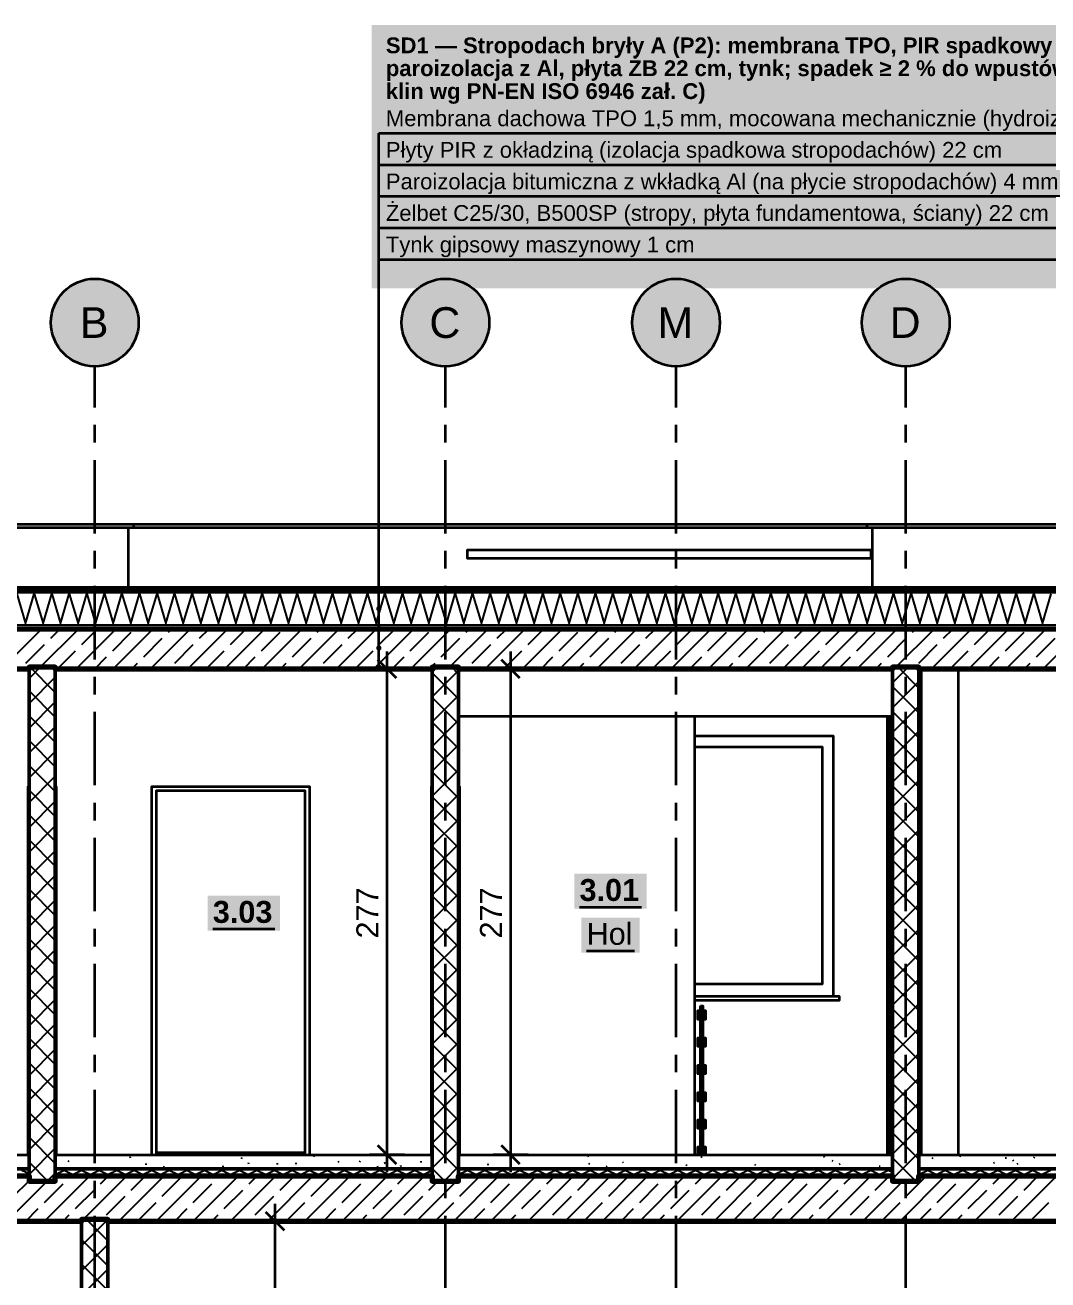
# Model space of a CAD drawing. Header units: metres. Extents: x -12.4 to 53.1, y -2.2 to 12.7.
# Drawn here: x 35.28 to 41.11, y 5.59 to 12.74 of the extents above; entities that cross this region are included whole.
import ezdxf

# ---------------------------------------------------------------- set-up
doc = ezdxf.new("R2010")
doc.units = ezdxf.units.M
for name, pattern in [('HYDRO_OKNA', [4.5, 1.5, -3]), ('KRESKOWA_3_1', [4, 3, -1]), ('PUNKTOWA', [10.5, 8.4, -1.05, 0, -1.05])]:
    doc.linetypes.add(name, pattern=pattern)
for name, color, linetype, lineweight in [('A-IZOL-WODNA', 5, 'Continuous', 100), ('A-KRESKOWANIE', 8, 'Continuous', 18), ('A-MASKA', 7, 'Continuous', 18), ('A-OPISY', 2, 'Continuous', 25), ('A-OSIE', 1, 'PUNKTOWA', 25), ('A-POMIESZCZENIA', 2, 'Continuous', 25), ('A-SCIANY-DZIAL', 7, 'Continuous', 35), ('A-SCIANY-IZOL', 4, 'Continuous', 35), ('A-STROPY', 7, 'Continuous', 50), ('A-WARSTWY', 8, 'Continuous', 25), ('A-WIDOK', 7, 'Continuous', 25), ('A-WYMIARY', 1, 'Continuous', 25)]:
    doc.layers.add(name, color=color, linetype=linetype, lineweight=lineweight)
doc.styles.add('PL_ARIAL', font='arial.ttf')
doc.styles.add('PL_ARIAL_B', font='arialbd.ttf')

msp = doc.modelspace()

# ---------------------------------------------------------------- hatches: boundary and pattern name
at = {"layer": 'A-MASKA', "true_color": 0xffffff}
for points in [[(37.3176, 12.5447), (42.4172, 12.5447), (42.4172, 12.6895), (37.3176, 12.6895)], [(37.3176, 12.4142), (42.7806, 12.4142), (42.7806, 12.559), (37.3176, 12.559)], [(37.3176, 12.2837), (39.2499, 12.2837), (39.2499, 12.4285), (37.3176, 12.4285)], [(37.3176, 12.1287), (42.9557, 12.1287), (42.9557, 12.2735), (37.3176, 12.2735)], [(37.3176, 11.9487), (41.0097, 11.9487), (41.0097, 12.0935), (37.3176, 12.0935)], [(37.3176, 11.7687), (41.3368, 11.7687), (41.3368, 11.9135), (37.3176, 11.9135)], [(37.3176, 11.5887), (41.2741, 11.5887), (41.2741, 11.7335), (37.3176, 11.7335)], [(37.3176, 11.4087), (39.1773, 11.4087), (39.1773, 11.5535), (37.3176, 11.5535)]]:
    msp.add_hatch(color=7, dxfattribs=at).paths.add_polyline_path(points)
at = {"layer": 'A-OPISY', "true_color": 0xffffff}
msp.add_hatch(color=7, dxfattribs=at).paths.add_polyline_path([(37.2551, 11.241), (43.0382, 11.241), (43.0382, 12.7425), (37.2551, 12.7425)])
at = {"layer": 'A-OPISY', "true_color": 0x000000}
for points in [[(37.3101, 9.525), (37.3096, 9.5289), (37.3081, 9.5325), (37.3057, 9.5356), (37.3026, 9.538), (37.299, 9.5395), (37.2951, 9.54), (37.2912, 9.5395), (37.2876, 9.538), (37.2845, 9.5356), (37.2821, 9.5325), (37.2806, 9.5289), (37.2801, 9.525), (37.2806, 9.5211), (37.2821, 9.5175), (37.2845, 9.5144), (37.2876, 9.512), (37.2912, 9.5105), (37.2951, 9.51), (37.299, 9.5105), (37.3026, 9.512), (37.3057, 9.5144), (37.3081, 9.5175), (37.3096, 9.5211)], [(37.3101, 9.414), (37.3096, 9.4179), (37.3081, 9.4215), (37.3057, 9.4246), (37.3026, 9.427), (37.299, 9.4285), (37.2951, 9.429), (37.2912, 9.4285), (37.2876, 9.427), (37.2845, 9.4246), (37.2821, 9.4215), (37.2806, 9.4179), (37.2801, 9.414), (37.2806, 9.4101), (37.2821, 9.4065), (37.2845, 9.4034), (37.2876, 9.401), (37.2912, 9.3995), (37.2951, 9.399), (37.299, 9.3995), (37.3026, 9.401), (37.3057, 9.4034), (37.3081, 9.4065), (37.3096, 9.4101)], [(37.3101, 9.302), (37.3096, 9.3059), (37.3081, 9.3095), (37.3057, 9.3126), (37.3026, 9.315), (37.299, 9.3165), (37.2951, 9.317), (37.2912, 9.3165), (37.2876, 9.315), (37.2845, 9.3126), (37.2821, 9.3095), (37.2806, 9.3059), (37.2801, 9.302), (37.2806, 9.2981), (37.2821, 9.2945), (37.2845, 9.2914), (37.2876, 9.289), (37.2912, 9.2875), (37.2951, 9.287), (37.299, 9.2875), (37.3026, 9.289), (37.3057, 9.2914), (37.3081, 9.2945), (37.3096, 9.2981)], [(37.3101, 9.19), (37.3096, 9.1939), (37.3081, 9.1975), (37.3057, 9.2006), (37.3026, 9.203), (37.299, 9.2045), (37.2951, 9.205), (37.2912, 9.2045), (37.2876, 9.203), (37.2845, 9.2006), (37.2821, 9.1975), (37.2806, 9.1939), (37.2801, 9.19), (37.2806, 9.1861), (37.2821, 9.1825), (37.2845, 9.1794), (37.2876, 9.177), (37.2912, 9.1755), (37.2951, 9.175), (37.299, 9.1755), (37.3026, 9.177), (37.3057, 9.1794), (37.3081, 9.1825), (37.3096, 9.1861)], [(37.3151, 9.075), (37.3144, 9.0802), (37.3124, 9.085), (37.3092, 9.0891), (37.3051, 9.0923), (37.3003, 9.0943), (37.2951, 9.095), (37.2899, 9.0943), (37.2851, 9.0923), (37.281, 9.0891), (37.2778, 9.085), (37.2758, 9.0802), (37.2751, 9.075), (37.2758, 9.0698), (37.2778, 9.065), (37.281, 9.0609), (37.2851, 9.0577), (37.2899, 9.0557), (37.2951, 9.055), (37.3003, 9.0557), (37.3051, 9.0577), (37.3092, 9.0609), (37.3124, 9.065), (37.3144, 9.0698)]]:
    msp.add_hatch(color=7, dxfattribs=at).paths.add_polyline_path(points)
at = {"layer": 'A-OSIE', "true_color": 0xffffff}
for points in [[(35.9251, 11.046), (35.923, 11.0786), (35.9166, 11.1107), (35.9061, 11.1417), (35.8916, 11.171), (35.8734, 11.1982), (35.8519, 11.2228), (35.8273, 11.2443), (35.8001, 11.2625), (35.7708, 11.277), (35.7398, 11.2875), (35.7077, 11.2939), (35.6751, 11.296), (35.6425, 11.2939), (35.6104, 11.2875), (35.5794, 11.277), (35.5501, 11.2625), (35.5229, 11.2443), (35.4983, 11.2228), (35.4768, 11.1982), (35.4586, 11.171), (35.4441, 11.1417), (35.4336, 11.1107), (35.4272, 11.0786), (35.4251, 11.046), (35.4272, 11.0134), (35.4336, 10.9813), (35.4441, 10.9503), (35.4586, 10.921), (35.4768, 10.8938), (35.4983, 10.8692), (35.5229, 10.8477), (35.5501, 10.8295), (35.5794, 10.815), (35.6104, 10.8045), (35.6425, 10.7981), (35.6751, 10.796), (35.7077, 10.7981), (35.7398, 10.8045), (35.7708, 10.815), (35.8001, 10.8295), (35.8273, 10.8477), (35.8519, 10.8692), (35.8734, 10.8938), (35.8916, 10.921), (35.9061, 10.9503), (35.9166, 10.9813), (35.923, 11.0134)], [(37.9251, 11.046), (37.923, 11.0786), (37.9166, 11.1107), (37.9061, 11.1417), (37.8916, 11.171), (37.8734, 11.1982), (37.8519, 11.2228), (37.8273, 11.2443), (37.8001, 11.2625), (37.7708, 11.277), (37.7398, 11.2875), (37.7077, 11.2939), (37.6751, 11.296), (37.6425, 11.2939), (37.6104, 11.2875), (37.5794, 11.277), (37.5501, 11.2625), (37.5229, 11.2443), (37.4983, 11.2228), (37.4768, 11.1982), (37.4586, 11.171), (37.4441, 11.1417), (37.4336, 11.1107), (37.4272, 11.0786), (37.4251, 11.046), (37.4272, 11.0134), (37.4336, 10.9813), (37.4441, 10.9503), (37.4586, 10.921), (37.4768, 10.8938), (37.4983, 10.8692), (37.5229, 10.8477), (37.5501, 10.8295), (37.5794, 10.815), (37.6104, 10.8045), (37.6425, 10.7981), (37.6751, 10.796), (37.7077, 10.7981), (37.7398, 10.8045), (37.7708, 10.815), (37.8001, 10.8295), (37.8273, 10.8477), (37.8519, 10.8692), (37.8734, 10.8938), (37.8916, 10.921), (37.9061, 10.9503), (37.9166, 10.9813), (37.923, 11.0134)], [(39.2401, 11.046), (39.238, 11.0786), (39.2316, 11.1107), (39.2211, 11.1417), (39.2066, 11.171), (39.1884, 11.1982), (39.1669, 11.2228), (39.1423, 11.2443), (39.1151, 11.2625), (39.0858, 11.277), (39.0548, 11.2875), (39.0227, 11.2939), (38.9901, 11.296), (38.9575, 11.2939), (38.9254, 11.2875), (38.8944, 11.277), (38.8651, 11.2625), (38.8379, 11.2443), (38.8133, 11.2228), (38.7918, 11.1982), (38.7736, 11.171), (38.7591, 11.1417), (38.7486, 11.1107), (38.7422, 11.0786), (38.7401, 11.046), (38.7422, 11.0134), (38.7486, 10.9813), (38.7591, 10.9503), (38.7736, 10.921), (38.7918, 10.8938), (38.8133, 10.8692), (38.8379, 10.8477), (38.8651, 10.8295), (38.8944, 10.815), (38.9254, 10.8045), (38.9575, 10.7981), (38.9901, 10.796), (39.0227, 10.7981), (39.0548, 10.8045), (39.0858, 10.815), (39.1151, 10.8295), (39.1423, 10.8477), (39.1669, 10.8692), (39.1884, 10.8938), (39.2066, 10.921), (39.2211, 10.9503), (39.2316, 10.9813), (39.238, 11.0134)], [(40.5501, 11.046), (40.548, 11.0786), (40.5416, 11.1107), (40.5311, 11.1417), (40.5166, 11.171), (40.4984, 11.1982), (40.4769, 11.2228), (40.4523, 11.2443), (40.4251, 11.2625), (40.3958, 11.277), (40.3648, 11.2875), (40.3327, 11.2939), (40.3001, 11.296), (40.2675, 11.2939), (40.2354, 11.2875), (40.2044, 11.277), (40.1751, 11.2625), (40.1479, 11.2443), (40.1233, 11.2228), (40.1018, 11.1982), (40.0836, 11.171), (40.0691, 11.1417), (40.0586, 11.1107), (40.0522, 11.0786), (40.0501, 11.046), (40.0522, 11.0134), (40.0586, 10.9813), (40.0691, 10.9503), (40.0836, 10.921), (40.1018, 10.8938), (40.1233, 10.8692), (40.1479, 10.8477), (40.1751, 10.8295), (40.2044, 10.815), (40.2354, 10.8045), (40.2675, 10.7981), (40.3001, 10.796), (40.3327, 10.7981), (40.3648, 10.8045), (40.3958, 10.815), (40.4251, 10.8295), (40.4523, 10.8477), (40.4769, 10.8692), (40.4984, 10.8938), (40.5166, 10.921), (40.5311, 10.9503), (40.5416, 10.9813), (40.548, 11.0134)]]:
    msp.add_hatch(color=7, dxfattribs=at).paths.add_polyline_path(points)
at = {"layer": 'A-POMIESZCZENIA', "true_color": 0xffffff}
for points in [[(38.4096, 7.7025), (38.8231, 7.7025), (38.8231, 7.9025), (38.4096, 7.9025)], [(36.3183, 7.5775), (36.7319, 7.5775), (36.7319, 7.7775), (36.3183, 7.7775)], [(38.45, 7.4525), (38.7827, 7.4525), (38.7827, 7.6525), (38.45, 7.6525)]]:
    msp.add_hatch(color=7, dxfattribs=at).paths.add_polyline_path(points)

# ---------------------------------------------------------------- linework, layer by layer
at = {"layer": 'A-IZOL-WODNA', "lineweight": 100, "ltscale": 0.05, "true_color": 0x000000}
msp.add_lwpolyline([(30.9801, 9.525), (43.6101, 9.525)], dxfattribs=at)
at = {"layer": 'A-IZOL-WODNA', "linetype": 'HYDRO_OKNA', "lineweight": 50, "ltscale": 0.05, "true_color": 0xffffff, "flags": 128}
msp.add_lwpolyline([(30.9801, 9.525), (43.6101, 9.525)], dxfattribs=at)
at = {"layer": 'A-IZOL-WODNA', "linetype": 'KRESKOWA_3_1', "lineweight": 35, "ltscale": 0.05, "flags": 128}
msp.add_lwpolyline([(30.9801, 9.302), (43.6101, 9.302)], dxfattribs=at)
at = {"layer": 'A-KRESKOWANIE', "lineweight": 25, "ltscale": 0.05}
for points in [[(30.9801, 9.5065), (43.6101, 9.5065)], [(35.2301, 9.499), (35.2801, 9.329), (35.3301, 9.499), (35.3801, 9.329), (35.4301, 9.499), (35.4801, 9.329), (35.5301, 9.499), (35.5801, 9.329), (35.6301, 9.499), (35.6801, 9.329), (35.7301, 9.499), (35.7801, 9.329), (35.8301, 9.499), (35.8801, 9.329), (35.9301, 9.499), (35.9801, 9.329), (36.0301, 9.499), (36.0801, 9.329), (36.1301, 9.499), (36.1801, 9.329), (36.2301, 9.499), (36.2801, 9.329), (36.3301, 9.499), (36.3801, 9.329), (36.4301, 9.499), (36.4801, 9.329), (36.5301, 9.499), (36.5801, 9.329), (36.6301, 9.499), (36.6801, 9.329), (36.7301, 9.499), (36.7801, 9.329), (36.8301, 9.499), (36.8801, 9.329), (36.9301, 9.499), (36.9801, 9.329), (37.0301, 9.499), (37.0801, 9.329), (37.1301, 9.499), (37.1801, 9.329), (37.2301, 9.499), (37.2801, 9.329), (37.3301, 9.499), (37.3801, 9.329), (37.4301, 9.499), (37.4801, 9.329), (37.5301, 9.499), (37.5801, 9.329), (37.6301, 9.499), (37.6801, 9.329), (37.7301, 9.499), (37.7801, 9.329), (37.8301, 9.499), (37.8801, 9.329), (37.9301, 9.499), (37.9801, 9.329), (38.0301, 9.499), (38.0801, 9.329), (38.1301, 9.499), (38.1801, 9.329), (38.2301, 9.499), (38.2801, 9.329), (38.3301, 9.499), (38.3801, 9.329), (38.4301, 9.499), (38.4801, 9.329), (38.5301, 9.499), (38.5801, 9.329), (38.6301, 9.499), (38.6801, 9.329), (38.7301, 9.499), (38.7801, 9.329), (38.8301, 9.499), (38.8801, 9.329), (38.9301, 9.499), (38.9801, 9.329), (39.0301, 9.499), (39.0801, 9.329), (39.1301, 9.499), (39.1801, 9.329), (39.2301, 9.499), (39.2801, 9.329), (39.3301, 9.499), (39.3801, 9.329), (39.4301, 9.499), (39.4801, 9.329), (39.5301, 9.499), (39.5801, 9.329), (39.6301, 9.499), (39.6801, 9.329), (39.7301, 9.499), (39.7801, 9.329), (39.8301, 9.499), (39.8801, 9.329), (39.9301, 9.499), (39.9801, 9.329), (40.0301, 9.499), (40.0801, 9.329), (40.1301, 9.499), (40.1801, 9.329), (40.2301, 9.499), (40.2801, 9.329), (40.3301, 9.499), (40.3801, 9.329), (40.4301, 9.499), (40.4801, 9.329), (40.5301, 9.499), (40.5801, 9.329), (40.6301, 9.499), (40.6801, 9.329), (40.7301, 9.499), (40.7801, 9.329), (40.8301, 9.499), (40.8801, 9.329), (40.9301, 9.499), (40.9801, 9.329), (41.0301, 9.499), (41.0801, 9.329), (41.1301, 9.499)], [(30.9801, 9.3215), (43.6101, 9.3215)], [(35.1425, 9.07), (35.3725, 9.3)], [(35.3647, 9.08), (35.5847, 9.3)], [(35.424, 9.2454), (35.4786, 9.3)], [(35.5668, 9.07), (35.7968, 9.3)], [(35.6008, 9.2101), (35.6907, 9.3)], [(35.7776, 9.1747), (35.8836, 9.2808)], [(35.7789, 9.07), (36.0089, 9.3)], [(35.9544, 9.1394), (36.0604, 9.2454)], [(35.9911, 9.07), (36.2211, 9.3)], [(36.0958, 9.2808), (36.115, 9.3)], [(36.2032, 9.07), (36.4332, 9.3)], [(36.2725, 9.2454), (36.3271, 9.3)], [(36.4153, 9.07), (36.6453, 9.3)], [(36.4493, 9.2101), (36.5393, 9.3)], [(36.6261, 9.1747), (36.7322, 9.2808)], [(36.6275, 9.07), (36.8575, 9.3)], [(36.8029, 9.1394), (36.9089, 9.2454)], [(36.8396, 9.07), (37.0696, 9.3)], [(36.9443, 9.2808), (36.9635, 9.3)], [(37.0517, 9.07), (37.2817, 9.3)], [(37.1211, 9.2454), (37.1757, 9.3)], [(37.2639, 9.07), (37.4939, 9.3)], [(37.2979, 9.2101), (37.3878, 9.3)], [(37.4746, 9.1747), (37.5807, 9.2808)], [(37.476, 9.07), (37.706, 9.3)], [(37.6514, 9.1394), (37.7575, 9.2454)], [(37.6981, 9.08), (37.9181, 9.3)], [(37.7928, 9.2808), (37.8121, 9.3)], [(37.9002, 9.07), (38.1302, 9.3)], [(37.9696, 9.2454), (38.0242, 9.3)], [(38.1124, 9.07), (38.3424, 9.3)], [(38.1464, 9.2101), (38.2363, 9.3)], [(38.3232, 9.1747), (38.4292, 9.2808)], [(38.3245, 9.07), (38.5545, 9.3)], [(38.4999, 9.1394), (38.606, 9.2454)], [(38.5366, 9.07), (38.7666, 9.3)], [(38.6414, 9.2808), (38.6606, 9.3)], [(38.7488, 9.07), (38.9788, 9.3)], [(38.8181, 9.2454), (38.8727, 9.3)], [(38.9609, 9.07), (39.1909, 9.3)], [(38.9949, 9.2101), (39.0848, 9.3)], [(39.1717, 9.1747), (39.2778, 9.2808)], [(39.173, 9.07), (39.403, 9.3)], [(39.3485, 9.1394), (39.4545, 9.2454)], [(39.3852, 9.07), (39.6152, 9.3)], [(39.4899, 9.2808), (39.5091, 9.3)], [(39.5973, 9.07), (39.8273, 9.3)], [(39.6667, 9.2454), (39.7212, 9.3)], [(39.8094, 9.07), (40.0394, 9.3)], [(39.8434, 9.2101), (39.9334, 9.3)], [(40.0202, 9.1747), (40.1263, 9.2808)], [(40.0216, 9.07), (40.2516, 9.3)], [(40.197, 9.1394), (40.3031, 9.2454)], [(40.2437, 9.08), (40.4637, 9.3)], [(40.3384, 9.2808), (40.3576, 9.3)], [(40.4458, 9.07), (40.6758, 9.3)], [(40.5152, 9.2454), (40.5698, 9.3)], [(40.658, 9.07), (40.888, 9.3)], [(40.692, 9.2101), (40.7819, 9.3)], [(40.8687, 9.1747), (40.9748, 9.2808)], [(40.8701, 9.07), (41.1001, 9.3)], [(41.0455, 9.1394), (41.1516, 9.2454)], [(41.0822, 9.07), (41.3122, 9.3)], [(35.2826, 9.104), (35.3887, 9.2101)], [(35.4607, 9.07), (35.5654, 9.1747)], [(36.1311, 9.104), (36.2372, 9.2101)], [(36.3093, 9.07), (36.414, 9.1747)], [(36.9797, 9.104), (37.0857, 9.2101)], [(37.1578, 9.07), (37.2625, 9.1747)], [(37.8282, 9.104), (37.9342, 9.2101)], [(38.0063, 9.07), (38.111, 9.1747)], [(38.6767, 9.104), (38.7828, 9.2101)], [(38.8548, 9.07), (38.9596, 9.1747)], [(39.5252, 9.104), (39.6313, 9.2101)], [(39.7034, 9.07), (39.8081, 9.1747)], [(40.3738, 9.104), (40.4798, 9.2101)], [(40.5519, 9.07), (40.6566, 9.1747)], [(35.6729, 9.07), (35.7422, 9.1394)], [(35.885, 9.07), (35.919, 9.104)], [(36.5214, 9.07), (36.5907, 9.1394)], [(36.7335, 9.07), (36.7675, 9.104)], [(37.3699, 9.07), (37.4393, 9.1394)], [(37.5821, 9.07), (37.6161, 9.104)], [(38.2184, 9.07), (38.2878, 9.1394)], [(38.4306, 9.07), (38.4646, 9.104)], [(39.067, 9.07), (39.1363, 9.1394)], [(39.2791, 9.07), (39.3131, 9.104)], [(39.9155, 9.07), (39.9849, 9.1394)], [(40.1276, 9.07), (40.1616, 9.104)], [(40.764, 9.07), (40.8334, 9.1394)], [(40.9762, 9.07), (41.0102, 9.104)], [(35.3001, 9.0154), (35.3647, 9.08)], [(35.3001, 8.874), (35.4501, 9.024)], [(35.4501, 8.9365), (35.3066, 9.08)], [(35.4501, 9.0779), (35.448, 9.08)], [(37.6001, 9.0527), (37.6274, 9.08)], [(37.6001, 8.9113), (37.7501, 9.0613)], [(37.7501, 8.8992), (37.6001, 9.0492)], [(37.7501, 9.0407), (37.7108, 9.08)], [(40.2251, 8.9907), (40.3144, 9.08)], [(40.3751, 8.9612), (40.2563, 9.08)], [(40.2251, 8.8493), (40.3751, 8.9993)], [(40.3751, 8.8198), (40.2251, 8.9698)], [(35.4501, 8.7951), (35.3001, 8.9451)], [(35.3001, 8.7326), (35.4501, 8.8826)], [(37.6001, 8.7698), (37.7501, 8.9198)], [(37.7501, 8.7578), (37.6001, 8.9078)], [(35.4501, 8.6537), (35.3001, 8.8037)], [(40.2251, 8.7078), (40.3751, 8.8578)], [(40.3751, 8.6784), (40.2251, 8.8284)], [(35.3001, 8.5912), (35.4501, 8.7412)], [(37.6001, 8.6284), (37.7501, 8.7784)], [(37.7501, 8.6164), (37.6001, 8.7664)], [(35.4501, 8.5122), (35.3001, 8.6622)], [(40.2251, 8.5664), (40.3751, 8.7164)], [(40.3751, 8.537), (40.2251, 8.687)], [(35.3001, 8.4497), (35.4501, 8.5997)], [(37.6001, 8.487), (37.7501, 8.637)], [(37.7501, 8.475), (37.6001, 8.625)], [(35.4501, 8.3708), (35.3001, 8.5208)], [(40.2251, 8.425), (40.3751, 8.575)], [(40.3751, 8.3956), (40.2251, 8.5456)], [(35.3001, 8.3083), (35.4501, 8.4583)], [(37.6001, 8.3456), (37.7501, 8.4956)], [(37.7501, 8.3336), (37.6001, 8.4836)], [(35.4501, 8.2294), (35.3001, 8.3794)], [(40.2251, 8.2836), (40.3751, 8.4336)], [(40.3751, 8.2541), (40.2251, 8.4041)], [(35.3001, 8.1669), (35.4501, 8.3169)], [(37.6001, 8.2042), (37.7501, 8.3542)], [(37.7501, 8.1921), (37.6001, 8.3421)], [(35.4501, 8.088), (35.3001, 8.238)], [(40.2251, 8.1422), (40.3751, 8.2922)], [(40.3751, 8.1127), (40.2251, 8.2627)], [(35.3001, 8.0255), (35.4501, 8.1755)], [(37.6001, 8.0627), (37.7501, 8.2127)], [(37.7501, 8.0507), (37.6001, 8.2007)], [(35.4501, 7.9466), (35.3001, 8.0966)], [(40.2251, 8.0007), (40.3751, 8.1507)], [(40.3751, 7.9713), (40.2251, 8.1213)], [(35.3001, 7.8841), (35.4501, 8.0341)], [(37.6001, 7.9213), (37.7501, 8.0713)], [(37.7501, 7.9093), (37.6001, 8.0593)], [(35.4501, 7.8051), (35.3001, 7.9551)], [(40.2251, 7.8593), (40.3751, 8.0093)], [(40.3751, 7.8299), (40.2251, 7.9799)], [(35.3001, 7.7426), (35.4501, 7.8926)], [(37.6001, 7.7799), (37.7501, 7.9299)], [(37.7501, 7.7679), (37.6001, 7.9179)], [(35.4501, 7.6637), (35.3001, 7.8137)], [(40.2251, 7.7179), (40.3751, 7.8679)], [(40.3751, 7.6885), (40.2251, 7.8385)], [(35.3001, 7.6012), (35.4501, 7.7512)], [(37.6001, 7.6385), (37.7501, 7.7885)], [(37.7501, 7.6265), (37.6001, 7.7765)], [(35.4501, 7.5223), (35.3001, 7.6723)], [(40.2251, 7.5765), (40.3751, 7.7265)], [(40.3751, 7.547), (40.2251, 7.697)], [(35.3001, 7.4598), (35.4501, 7.6098)], [(37.6001, 7.4971), (37.7501, 7.6471)], [(37.7501, 7.485), (37.6001, 7.635)], [(35.4501, 7.3809), (35.3001, 7.5309)], [(40.2251, 7.4351), (40.3751, 7.5851)], [(40.3751, 7.4056), (40.2251, 7.5556)], [(35.3001, 7.3184), (35.4501, 7.4684)], [(37.6001, 7.3556), (37.7501, 7.5056)], [(37.7501, 7.3436), (37.6001, 7.4936)], [(40.2251, 7.2936), (40.3751, 7.4436)], [(35.4501, 7.2394), (35.3001, 7.3894)], [(40.3751, 7.2642), (40.2251, 7.4142)], [(35.3001, 7.177), (35.4501, 7.327)], [(37.6001, 7.2142), (37.7501, 7.3642)], [(37.7501, 7.2022), (37.6001, 7.3522)], [(40.2251, 7.1522), (40.3751, 7.3022)], [(35.4501, 7.098), (35.3001, 7.248)], [(40.3751, 7.1228), (40.2251, 7.2728)], [(35.3001, 7.0355), (35.4501, 7.1855)], [(37.6001, 7.0728), (37.7501, 7.2228)], [(37.7501, 7.0608), (37.6001, 7.2108)], [(40.2251, 7.0108), (40.3751, 7.1608)], [(35.4501, 6.9566), (35.3001, 7.1066)], [(40.3751, 6.9813), (40.2251, 7.1313)], [(35.3001, 6.8941), (35.4501, 7.0441)], [(37.6001, 6.9314), (37.7501, 7.0814)], [(37.7501, 6.9193), (37.6001, 7.0693)], [(40.2251, 6.8694), (40.3751, 7.0194)], [(35.4501, 6.8152), (35.3001, 6.9652)], [(40.3751, 6.8399), (40.2251, 6.9899)], [(35.3001, 6.7527), (35.4501, 6.9027)], [(37.6001, 6.7899), (37.7501, 6.9399)], [(37.7501, 6.7779), (37.6001, 6.9279)], [(40.2251, 6.7279), (40.3751, 6.8779)], [(35.4501, 6.6738), (35.3001, 6.8238)], [(40.3751, 6.6985), (40.2251, 6.8485)], [(35.3001, 6.6113), (35.4501, 6.7613)], [(37.6001, 6.6485), (37.7501, 6.7985)], [(37.7501, 6.6365), (37.6001, 6.7865)], [(40.2251, 6.5865), (40.3751, 6.7365)], [(35.4501, 6.5323), (35.3001, 6.6823)], [(37.6001, 6.5071), (37.7501, 6.6571)], [(40.3751, 6.5571), (40.2251, 6.7071)], [(35.3001, 6.4698), (35.4501, 6.6198)], [(37.7501, 6.4951), (37.6001, 6.6451)], [(40.2251, 6.4451), (40.3751, 6.5951)], [(35.4501, 6.3909), (35.3001, 6.5409)], [(37.6001, 6.3657), (37.7501, 6.5157)], [(40.3751, 6.4157), (40.2251, 6.5657)], [(35.3001, 6.3284), (35.4501, 6.4784)], [(37.7501, 6.3537), (37.6001, 6.5037)], [(40.2251, 6.3037), (40.3751, 6.4537)], [(35.4501, 6.2495), (35.3001, 6.3995)], [(37.6001, 6.2243), (37.7501, 6.3743)], [(40.3751, 6.2742), (40.2251, 6.4242)], [(35.3001, 6.187), (35.4501, 6.337)], [(37.7501, 6.2122), (37.6001, 6.3622)], [(39.2291, 6.2921), (39.2283, 6.299)], [(40.2251, 6.1623), (40.3751, 6.3123)], [(35.4082, 6.15), (35.3001, 6.2581)], [(35.529, 6.2598), (35.5239, 6.2646)], [(35.8794, 6.2809), (35.8778, 6.2877)], [(35.9682, 6.2421), (35.9687, 6.2491)], [(36.072, 6.2293), (36.065, 6.23)], [(36.4072, 6.2299), (36.4074, 6.2369)], [(36.5125, 6.2775), (36.5163, 6.2834)], [(36.5543, 6.247), (36.5515, 6.2535)], [(36.7177, 6.2442), (36.7164, 6.2511)], [(36.823, 6.2464), (36.8241, 6.2534)], [(36.9248, 6.2871), (36.9265, 6.2939)], [(37.0685, 6.256), (37.0632, 6.2606)], [(37.1842, 6.2604), (37.1896, 6.2649)], [(37.2865, 6.2303), (37.2928, 6.2334)], [(37.326, 6.2528), (37.3327, 6.2549)], [(37.4217, 6.2316), (37.4206, 6.2385)], [(37.5362, 6.2563), (37.537, 6.2632)], [(37.6673, 6.15), (37.7501, 6.2328)], [(37.9189, 6.241), (37.9189, 6.248)], [(38.4846, 6.2919), (38.4913, 6.2936)], [(38.4927, 6.2469), (38.4978, 6.2517)], [(38.5913, 6.2322), (38.5975, 6.2354)], [(38.6905, 6.2531), (38.6859, 6.2584)], [(39.0525, 6.2361), (39.048, 6.2415)], [(39.132, 6.2878), (39.139, 6.2881)], [(39.4456, 6.2408), (39.4399, 6.2449)], [(39.836, 6.2838), (39.8326, 6.2899)], [(39.8856, 6.2637), (39.8795, 6.2673)], [(39.9199, 6.2471), (39.9267, 6.2489)], [(40.1549, 6.2321), (40.148, 6.2334)], [(40.3579, 6.15), (40.2251, 6.2828)], [(40.4516, 6.2784), (40.4565, 6.2834)], [(40.6156, 6.2907), (40.6086, 6.2917)], [(40.7995, 6.2534), (40.8061, 6.2559)], [(40.8679, 6.2828), (40.8749, 6.2832)], [(40.9136, 6.2626), (40.9116, 6.2693)], [(40.9358, 6.2461), (40.942, 6.2493)], [(41.0311, 6.2819), (41.0344, 6.2881)], [(35.2601, 6.2125), (35.3001, 6.1925)], [(35.3866, 5.92), (35.6466, 6.18)], [(35.4045, 6.15), (35.4501, 6.1956)], [(35.4501, 6.1875), (35.5001, 6.2125), (35.5501, 6.1875), (35.6001, 6.2125), (35.6501, 6.1875), (35.7001, 6.2125), (35.7501, 6.1875), (35.8001, 6.2125), (35.8501, 6.1875), (35.9001, 6.2125), (35.9501, 6.1875), (36.0001, 6.2125), (36.0501, 6.1875), (36.1001, 6.2125), (36.1501, 6.1875), (36.2001, 6.2125), (36.2501, 6.1875), (36.3001, 6.2125), (36.3501, 6.1875), (36.4001, 6.2125), (36.4501, 6.1875), (36.5001, 6.2125), (36.5501, 6.1875), (36.6001, 6.2125), (36.6501, 6.1875), (36.7001, 6.2125), (36.7501, 6.1875), (36.8001, 6.2125), (36.8501, 6.1875), (36.9001, 6.2125), (36.9501, 6.1875), (37.0001, 6.2125), (37.0501, 6.1875), (37.1001, 6.2125), (37.1501, 6.1875), (37.2001, 6.2125), (37.2501, 6.1875), (37.3001, 6.2125), (37.3501, 6.1875), (37.4001, 6.2125), (37.4501, 6.1875), (37.5001, 6.2125), (37.5501, 6.1875), (37.6001, 6.2125)], [(35.5301, 6.1695), (35.5406, 6.18)], [(35.6088, 5.93), (35.8588, 6.18)], [(35.7069, 6.1342), (35.7527, 6.18)], [(35.8109, 5.92), (36.0709, 6.18)], [(35.8836, 6.0988), (35.9648, 6.18)], [(36.023, 5.92), (36.283, 6.18)], [(36.0604, 6.0634), (36.1665, 6.1695)], [(36.2352, 5.92), (36.4952, 6.18)], [(36.3786, 6.1695), (36.3891, 6.18)], [(36.4473, 5.92), (36.7073, 6.18)], [(36.5554, 6.1342), (36.6012, 6.18)], [(36.6594, 5.92), (36.9194, 6.18)], [(36.7322, 6.0988), (36.8134, 6.18)], [(36.8716, 5.92), (37.1316, 6.18)], [(36.9089, 6.0634), (37.015, 6.1695)], [(37.0837, 5.92), (37.3437, 6.18)], [(37.2271, 6.1695), (37.2376, 6.18)], [(37.2958, 5.92), (37.5558, 6.18)], [(37.4039, 6.1342), (37.4498, 6.18)], [(37.6709, 6.15), (37.6001, 6.2208)], [(37.7201, 5.92), (37.9801, 6.18)], [(37.7501, 6.1875), (37.8001, 6.2125), (37.8501, 6.1875), (37.9001, 6.2125), (37.9501, 6.1875), (38.0001, 6.2125), (38.0501, 6.1875), (38.1001, 6.2125), (38.1501, 6.1875), (38.2001, 6.2125), (38.2501, 6.1875), (38.3001, 6.2125), (38.3501, 6.1875), (38.4001, 6.2125), (38.4501, 6.1875), (38.5001, 6.2125), (38.5501, 6.1875), (38.6001, 6.2125), (38.6501, 6.1875), (38.7001, 6.2125), (38.7501, 6.1875), (38.8001, 6.2125), (38.8501, 6.1875), (38.9001, 6.2125), (38.9501, 6.1875), (39.0001, 6.2125), (39.0501, 6.1875), (39.1001, 6.2125), (39.1501, 6.1875), (39.2001, 6.2125), (39.2501, 6.1875), (39.3001, 6.2125), (39.3501, 6.1875), (39.4001, 6.2125), (39.4501, 6.1875), (39.5001, 6.2125), (39.5501, 6.1875), (39.6001, 6.2125), (39.6501, 6.1875), (39.7001, 6.2125), (39.7501, 6.1875), (39.8001, 6.2125), (39.8501, 6.1875), (39.9001, 6.2125), (39.9501, 6.1875), (40.0001, 6.2125), (40.0501, 6.1875), (40.1001, 6.2125), (40.1501, 6.1875), (40.2001, 6.2125), (40.2251, 6.2)], [(37.7501, 6.1621), (37.768, 6.18)], [(37.7575, 6.0634), (37.8635, 6.1695)], [(37.9322, 5.92), (38.1922, 6.18)], [(38.0757, 6.1695), (38.0862, 6.18)], [(38.1444, 5.92), (38.4044, 6.18)], [(38.2524, 6.1342), (38.2983, 6.18)], [(38.3565, 5.92), (38.6165, 6.18)], [(38.4292, 6.0988), (38.5104, 6.18)], [(38.5686, 5.92), (38.8286, 6.18)], [(38.606, 6.0634), (38.7121, 6.1695)], [(38.7808, 5.92), (39.0408, 6.18)], [(38.9242, 6.1695), (38.9347, 6.18)], [(38.9929, 5.92), (39.2529, 6.18)], [(39.101, 6.1342), (39.1468, 6.18)], [(39.205, 5.92), (39.465, 6.18)], [(39.2778, 6.0988), (39.359, 6.18)], [(39.4172, 5.92), (39.6772, 6.18)], [(39.4545, 6.0634), (39.5606, 6.1695)], [(39.6293, 5.92), (39.8893, 6.18)], [(39.7727, 6.1695), (39.7832, 6.18)], [(39.8414, 5.92), (40.1014, 6.18)], [(39.9495, 6.1342), (39.9954, 6.18)], [(40.1263, 6.0988), (40.2075, 6.18)], [(40.2657, 5.92), (40.5257, 6.18)], [(40.3031, 6.0634), (40.4091, 6.1695)], [(40.3543, 6.15), (40.3751, 6.1708)], [(40.3751, 6.1875), (40.4251, 6.2125), (40.4751, 6.1875), (40.5251, 6.2125), (40.5751, 6.1875), (40.6251, 6.2125), (40.6751, 6.1875), (40.7251, 6.2125), (40.7751, 6.1875), (40.8251, 6.2125), (40.8751, 6.1875), (40.9251, 6.2125), (40.9751, 6.1875), (41.0251, 6.2125), (41.0751, 6.1875), (41.1251, 6.2125)], [(40.4778, 5.92), (40.7378, 6.18)], [(40.6213, 6.1695), (40.6317, 6.18)], [(40.6899, 5.92), (40.9499, 6.18)], [(40.798, 6.1342), (40.8439, 6.18)], [(40.9021, 5.92), (41.1621, 6.18)], [(40.9748, 6.0988), (41.056, 6.18)], [(35.1745, 5.92), (35.4045, 6.15)], [(35.2119, 6.0634), (35.3001, 6.1517)], [(35.3887, 6.0281), (35.4947, 6.1342)], [(35.5654, 5.9927), (35.6715, 6.0988)], [(36.2372, 6.0281), (36.3433, 6.1342)], [(36.414, 5.9927), (36.52, 6.0988)], [(37.0857, 6.0281), (37.1918, 6.1342)], [(37.2625, 5.9927), (37.3686, 6.0988)], [(37.508, 5.92), (37.738, 6.15)], [(37.5807, 6.0988), (37.6319, 6.15)], [(37.9342, 6.0281), (38.0403, 6.1342)], [(38.111, 5.9927), (38.2171, 6.0988)], [(38.7828, 6.0281), (38.8888, 6.1342)], [(38.9596, 5.9927), (39.0656, 6.0988)], [(39.6313, 6.0281), (39.7374, 6.1342)], [(39.8081, 5.9927), (39.9141, 6.0988)], [(40.0536, 5.92), (40.2836, 6.15)], [(40.4798, 6.0281), (40.5859, 6.1342)], [(40.6566, 5.9927), (40.7627, 6.0988)], [(35.7422, 5.9574), (35.8483, 6.0634)], [(35.919, 5.922), (36.0251, 6.0281)], [(36.5907, 5.9574), (36.6968, 6.0634)], [(36.7675, 5.922), (36.8736, 6.0281)], [(37.4393, 5.9574), (37.5453, 6.0634)], [(37.6161, 5.922), (37.7221, 6.0281)], [(38.2878, 5.9574), (38.3939, 6.0634)], [(38.4646, 5.922), (38.5706, 6.0281)], [(39.1363, 5.9574), (39.2424, 6.0634)], [(39.3131, 5.922), (39.4192, 6.0281)], [(39.9849, 5.9574), (40.0909, 6.0634)], [(40.1616, 5.922), (40.2677, 6.0281)], [(40.8334, 5.9574), (40.9395, 6.0634)], [(41.0102, 5.922), (41.1162, 6.0281)], [(35.2806, 5.92), (35.3533, 5.9927)], [(35.4927, 5.92), (35.5301, 5.9574)], [(36.1291, 5.92), (36.2018, 5.9927)], [(36.3412, 5.92), (36.3786, 5.9574)], [(36.9776, 5.92), (37.0504, 5.9927)], [(37.1898, 5.92), (37.2271, 5.9574)], [(37.8262, 5.92), (37.8989, 5.9927)], [(38.0383, 5.92), (38.0757, 5.9574)], [(38.6747, 5.92), (38.7474, 5.9927)], [(38.8868, 5.92), (38.9242, 5.9574)], [(39.5232, 5.92), (39.596, 5.9927)], [(39.7354, 5.92), (39.7727, 5.9574)], [(40.3717, 5.92), (40.4445, 5.9927)], [(40.5839, 5.92), (40.6213, 5.9574)], [(35.5988, 5.92), (35.6001, 5.9213)], [(35.6001, 5.9213), (35.6088, 5.93)], [(35.6001, 5.7799), (35.7501, 5.9299)], [(35.7501, 5.8081), (35.6282, 5.93)], [(36.5534, 5.92), (36.5554, 5.922)], [(37.4019, 5.92), (37.4039, 5.922)], [(38.2504, 5.92), (38.2524, 5.922)], [(39.099, 5.92), (39.101, 5.922)], [(39.9475, 5.92), (39.9495, 5.922)], [(40.796, 5.92), (40.798, 5.922)], [(35.7501, 5.6667), (35.6001, 5.8167)], [(35.6001, 5.6385), (35.7501, 5.7885)], [(35.7501, 5.5252), (35.6001, 5.6752)], [(35.6001, 5.4971), (35.7501, 5.6471)]]:
    msp.add_lwpolyline(points, dxfattribs=at)
at = {"layer": 'A-OPISY', "lineweight": 35, "ltscale": 0.05}
for points in [[(37.2951, 11.226), (37.2951, 12.126)], [(37.2951, 12.126), (42.9982, 12.126)], [(37.2951, 11.946), (42.9982, 11.946)], [(37.2951, 11.766), (42.9982, 11.766)], [(37.2951, 11.586), (42.9982, 11.586)], [(37.2951, 11.406), (42.9982, 11.406)], [(37.2951, 9.075), (37.2951, 11.226)]]:
    msp.add_lwpolyline(points, dxfattribs=at)
at = {"layer": 'A-OSIE', "linetype": 'PUNKTOWA', "lineweight": 35, "ltscale": 0.049805, "flags": 128}
for points in [[(35.6751, -1.6502), (35.6751, 10.796)], [(37.6751, -1.6502), (37.6751, 10.796)], [(38.9901, -1.6502), (38.9901, 10.796)], [(40.3001, -1.6502), (40.3001, 10.796)]]:
    msp.add_lwpolyline(points, dxfattribs=at)
at = {"layer": 'A-OSIE', "linetype": 'Continuous', "lineweight": 35, "ltscale": 0.05}
for centre in [(35.6751, 11.046), (37.6751, 11.046), (38.9901, 11.046), (40.3001, 11.046)]:
    msp.add_circle(centre, 0.25, dxfattribs=at)
at = {"layer": 'A-POMIESZCZENIA', "lineweight": 35, "ltscale": 0.05}
for points in [[(38.4396, 7.7125), (38.7931, 7.7125)], [(36.3483, 7.5875), (36.7019, 7.5875)], [(38.48, 7.4625), (38.7527, 7.4625)]]:
    msp.add_lwpolyline(points, dxfattribs=at)
at = {"layer": 'A-SCIANY-DZIAL', "lineweight": 50, "ltscale": 0.05}
for points in [[(35.3001, 9.08), (35.3001, 9.08), (35.4501, 9.08), (35.4501, 9.08), (35.4501, 9.08), (35.4501, 6.15), (35.4501, 6.15), (35.4501, 6.15), (35.3001, 6.15), (35.3001, 6.15), (35.3001, 6.15), (35.3001, 9.08)], [(37.6001, 6.15), (37.6001, 9.08), (37.6001, 9.08), (37.6001, 9.08), (37.6001, 9.08), (37.6001, 9.08), (37.7501, 9.08), (37.7501, 9.08), (37.7501, 9.08), (37.7501, 9.08), (37.7501, 6.15), (37.7501, 6.15), (37.7501, 6.15), (37.6001, 6.15), (37.6001, 6.15), (37.6001, 6.15), (37.6001, 6.15)], [(40.2251, 6.15), (40.2251, 6.15), (40.2251, 9.08), (40.2251, 9.08), (40.2251, 9.08), (40.3751, 9.08), (40.3751, 9.08), (40.3751, 9.08), (40.3751, 6.15), (40.3751, 6.15), (40.3751, 6.15), (40.2251, 6.15)], [(35.6001, 3), (35.6001, 5.93), (35.6001, 5.93), (35.6001, 5.93), (35.6001, 5.93), (35.6001, 5.93), (35.7501, 5.93), (35.7501, 5.93), (35.7501, 5.93), (35.7501, 5.93), (35.7501, 3), (35.7501, 3), (35.7501, 3), (35.7501, 3), (35.6001, 3), (35.6001, 3), (35.6001, 3), (35.6001, 3)]]:
    msp.add_lwpolyline(points, close=True, dxfattribs=at)
at = {"layer": 'A-SCIANY-IZOL', "lineweight": 50, "ltscale": 0.05}
for points in [[(30.9801, 9.524), (43.6101, 9.524)], [(43.6101, 9.304), (30.9801, 9.304)]]:
    msp.add_lwpolyline(points, dxfattribs=at)
for points in [[(30.9401, 6.18), (30.9401, 6.18), (30.9401, 6.22), (30.9401, 6.22), (30.9401, 6.22), (35.3001, 6.22), (35.3001, 6.22), (35.3001, 6.22), (35.3001, 6.18), (35.3001, 6.18), (35.3001, 6.18), (30.9401, 6.18)], [(35.4501, 6.18), (35.4501, 6.18), (35.4501, 6.22), (35.4501, 6.22), (35.4501, 6.22), (37.6001, 6.22), (37.6001, 6.22), (37.6001, 6.22), (37.6001, 6.18), (37.6001, 6.18), (37.6001, 6.18), (35.4501, 6.18)], [(37.7501, 6.18), (37.7501, 6.18), (37.7501, 6.22), (37.7501, 6.22), (37.7501, 6.22), (40.2251, 6.22), (40.2251, 6.22), (40.2251, 6.22), (40.2251, 6.18), (40.2251, 6.18), (40.2251, 6.18), (37.7501, 6.18)], [(40.3751, 6.18), (40.3751, 6.18), (40.3751, 6.22), (40.3751, 6.22), (40.3751, 6.22), (43.6951, 6.22), (43.6951, 6.22), (43.6951, 6.22), (43.6951, 6.18), (43.6951, 6.18), (43.6951, 6.18), (40.3751, 6.18)]]:
    msp.add_lwpolyline(points, close=True, dxfattribs=at)
at = {"layer": 'A-STROPY', "lineweight": 70, "ltscale": 0.05}
for points in [[(30.7001, 9.3), (43.8901, 9.3)], [(43.6951, 9.07), (40.3751, 9.07), (40.3751, 9.07), (40.3751, 9.07), (40.3751, 9.08), (40.3751, 9.08), (40.3751, 9.08), (40.3751, 9.08), (40.3751, 9.08), (40.3751, 9.08), (40.3751, 9.08), (40.3751, 9.08), (40.3751, 9.08), (40.3751, 9.08), (40.3751, 9.08), (40.3751, 9.08), (40.3751, 9.08), (40.3751, 9.08), (40.3751, 9.08), (40.3751, 9.08), (40.3751, 9.08), (40.2251, 9.08), (40.2251, 9.08), (40.2251, 9.08), (40.2251, 9.08), (40.2251, 9.08), (40.2251, 9.08), (40.2251, 9.08), (40.2251, 9.08), (40.2251, 9.08), (40.2251, 9.08), (40.2251, 9.08), (40.2251, 9.08), (40.2251, 9.08), (40.2251, 9.08), (40.2251, 9.08), (40.2251, 9.08), (40.2251, 9.08), (40.2251, 9.07), (40.2251, 9.07), (40.2251, 9.07), (37.7501, 9.07), (37.7501, 9.07), (37.7501, 9.07), (37.7501, 9.08), (37.7501, 9.08), (37.7501, 9.08), (37.7501, 9.08), (37.7501, 9.08), (37.7501, 9.08), (37.7501, 9.08), (37.7501, 9.08), (37.7501, 9.08), (37.7501, 9.08), (37.7501, 9.08), (37.7501, 9.08), (37.7501, 9.08), (37.7501, 9.08), (37.7501, 9.08), (37.7501, 9.08), (37.7501, 9.08), (37.6001, 9.08), (37.6001, 9.08), (37.6001, 9.08), (37.6001, 9.08), (37.6001, 9.08), (37.6001, 9.08), (37.6001, 9.08), (37.6001, 9.08), (37.6001, 9.08), (37.6001, 9.08), (37.6001, 9.08), (37.6001, 9.08), (37.6001, 9.08), (37.6001, 9.08), (37.6001, 9.08), (37.6001, 9.08), (37.6001, 9.08), (37.6001, 9.07), (37.6001, 9.07), (37.6001, 9.07), (35.4501, 9.07), (35.4501, 9.07), (35.4501, 9.07), (35.4501, 9.08), (35.4501, 9.08), (35.4501, 9.08), (35.4501, 9.08), (35.4501, 9.08), (35.4501, 9.08), (35.4501, 9.08), (35.4501, 9.08), (35.4501, 9.08), (35.4501, 9.08), (35.4501, 9.08), (35.4501, 9.08), (35.4501, 9.08), (35.4501, 9.08), (35.4501, 9.08), (35.4501, 9.08), (35.4501, 9.08), (35.3001, 9.08), (35.3001, 9.08), (35.3001, 9.08), (35.3001, 9.08), (35.3001, 9.08), (35.3001, 9.08), (35.3001, 9.08), (35.3001, 9.08), (35.3001, 9.08), (35.3001, 9.08), (35.3001, 9.08), (35.3001, 9.08), (35.3001, 9.08), (35.3001, 9.08), (35.3001, 9.08), (35.3001, 9.08), (35.3001, 9.08), (35.3001, 9.07), (35.3001, 9.07), (35.3001, 9.07), (30.9401, 9.07)], [(30.9401, 6.18), (35.3001, 6.18), (35.3001, 6.18), (35.3001, 6.18), (35.3001, 6.15), (35.3001, 6.15), (35.3001, 6.15), (35.3001, 6.15), (35.3001, 6.15), (35.3001, 6.15), (35.3001, 6.15), (35.3001, 6.15), (35.3001, 6.15), (35.3001, 6.15), (35.3001, 6.15), (35.3001, 6.15), (35.3001, 6.15), (35.3001, 6.15), (35.3001, 6.15), (35.3001, 6.15), (35.3001, 6.15), (35.4501, 6.15), (35.4501, 6.15), (35.4501, 6.15), (35.4501, 6.15), (35.4501, 6.15), (35.4501, 6.15), (35.4501, 6.15), (35.4501, 6.15), (35.4501, 6.15), (35.4501, 6.15), (35.4501, 6.15), (35.4501, 6.15), (35.4501, 6.15), (35.4501, 6.15), (35.4501, 6.15), (35.4501, 6.15), (35.4501, 6.15), (35.4501, 6.18), (35.4501, 6.18), (35.4501, 6.18), (37.6001, 6.18), (37.6001, 6.18), (37.6001, 6.18), (37.6001, 6.15), (37.6001, 6.15), (37.6001, 6.15), (37.6001, 6.15), (37.6001, 6.15), (37.6001, 6.15), (37.6001, 6.15), (37.6001, 6.15), (37.6001, 6.15), (37.6001, 6.15), (37.6001, 6.15), (37.6001, 6.15), (37.6001, 6.15), (37.6001, 6.15), (37.6001, 6.15), (37.6001, 6.15), (37.6001, 6.15), (37.7501, 6.15), (37.7501, 6.15), (37.7501, 6.15), (37.7501, 6.15), (37.7501, 6.15), (37.7501, 6.15), (37.7501, 6.15), (37.7501, 6.15), (37.7501, 6.15), (37.7501, 6.15), (37.7501, 6.15), (37.7501, 6.15), (37.7501, 6.15), (37.7501, 6.15), (37.7501, 6.15), (37.7501, 6.15), (37.7501, 6.15), (37.7501, 6.18), (37.7501, 6.18), (37.7501, 6.18), (40.2251, 6.18), (40.2251, 6.18), (40.2251, 6.18), (40.2251, 6.15), (40.2251, 6.15), (40.2251, 6.15), (40.2251, 6.15), (40.2251, 6.15), (40.2251, 6.15), (40.2251, 6.15), (40.2251, 6.15), (40.2251, 6.15), (40.2251, 6.15), (40.2251, 6.15), (40.2251, 6.15), (40.2251, 6.15), (40.2251, 6.15), (40.2251, 6.15), (40.2251, 6.15), (40.2251, 6.15), (40.3751, 6.15), (40.3751, 6.15), (40.3751, 6.15), (40.3751, 6.15), (40.3751, 6.15), (40.3751, 6.15), (40.3751, 6.15), (40.3751, 6.15), (40.3751, 6.15), (40.3751, 6.15), (40.3751, 6.15), (40.3751, 6.15), (40.3751, 6.15), (40.3751, 6.15), (40.3751, 6.15), (40.3751, 6.15), (40.3751, 6.15), (40.3751, 6.18), (40.3751, 6.18), (40.3751, 6.18), (43.6951, 6.18)], [(43.6951, 5.92), (35.7501, 5.92), (35.7501, 5.92), (35.7501, 5.92), (35.7501, 5.93), (35.7501, 5.93), (35.7501, 5.93), (35.7501, 5.93), (35.7501, 5.93), (35.7501, 5.93), (35.7501, 5.93), (35.7501, 5.93), (35.7501, 5.93), (35.7501, 5.93), (35.7501, 5.93), (35.7501, 5.93), (35.7501, 5.93), (35.7501, 5.93), (35.7501, 5.93), (35.7501, 5.93), (35.7501, 5.93), (35.6001, 5.93), (35.6001, 5.93), (35.6001, 5.93), (35.6001, 5.93), (35.6001, 5.93), (35.6001, 5.93), (35.6001, 5.93), (35.6001, 5.93), (35.6001, 5.93), (35.6001, 5.93), (35.6001, 5.93), (35.6001, 5.93), (35.6001, 5.93), (35.6001, 5.93), (35.6001, 5.93), (35.6001, 5.93), (35.6001, 5.93), (35.6001, 5.92), (35.6001, 5.92), (35.6001, 5.92), (31.9051, 5.92)]]:
    msp.add_lwpolyline(points, dxfattribs=at)
at = {"layer": 'A-WARSTWY', "lineweight": 35, "ltscale": 0.05}
msp.add_lwpolyline([(31.7101, 6.3), (35.3001, 6.3), (35.3001, 6.3), (35.3001, 6.3), (35.3001, 6.3), (35.3001, 6.22), (35.3001, 6.22), (35.3001, 6.22), (31.7101, 6.22)], dxfattribs=at)
for points in [[(35.4501, 6.3), (35.4501, 6.3), (35.4501, 6.3), (37.6001, 6.3), (37.6001, 6.3), (37.6001, 6.3), (37.6001, 6.22), (37.6001, 6.22), (37.6001, 6.22), (35.4501, 6.22), (35.4501, 6.22), (35.4501, 6.22), (35.4501, 6.22), (35.4501, 6.3)], [(37.7501, 6.3), (37.7501, 6.3), (37.7501, 6.3), (40.2251, 6.3), (40.2251, 6.3), (40.2251, 6.3), (40.2251, 6.3), (40.2251, 6.22), (40.2251, 6.22), (40.2251, 6.22), (40.2251, 6.22), (37.7501, 6.22), (37.7501, 6.22), (37.7501, 6.22)], [(40.3751, 6.3), (40.3751, 6.3), (43.6951, 6.3), (43.6951, 6.3), (43.6951, 6.3), (43.6951, 6.3), (43.6951, 6.22), (43.6951, 6.22), (43.6951, 6.22), (43.6951, 6.22), (40.3751, 6.22), (40.3751, 6.22), (40.3751, 6.22), (40.3751, 6.22), (40.3751, 6.3), (40.3751, 6.3)]]:
    msp.add_lwpolyline(points, close=True, dxfattribs=at)
at = {"layer": 'A-WIDOK', "lineweight": 35, "ltscale": 0.05}
for points in [[(31.0105, 9.896), (35.8951, 9.896), (35.8951, 9.876), (31.0105, 9.876)], [(35.8955, 9.896), (40.0797, 9.896)], [(40.0797, 9.876), (35.8955, 9.876)], [(43.5797, 9.876), (40.0801, 9.876), (40.0801, 9.896), (43.5797, 9.896)], [(35.8651, 9.8756), (35.8651, 9.5264)], [(40.1101, 9.5264), (40.1101, 9.8756)], [(40.1001, 9.7), (37.8001, 9.7), (37.8001, 9.75), (40.1001, 9.75), (40.1001, 9.7)], [(40.3901, 6.3004), (40.3901, 9.0696)], [(40.6001, 6.3004), (40.6001, 9.0696)], [(40.2247, 8.8), (37.7505, 8.8)], [(39.0951, 8.7996), (39.0951, 6.3004)], [(40.1951, 6.3004), (40.1951, 8.7996)], [(40.2101, 6.3004), (40.2101, 8.7996)], [(39.8881, 7.2044), (39.8881, 8.688), (39.0955, 8.688)], [(39.0955, 7.275), (39.8251, 7.275), (39.8251, 8.625), (39.0955, 8.625)], [(35.2951, 6.3004), (35.2951, 8.4), (35.2997, 8.4)], [(35.4505, 8.4), (35.4551, 8.4), (35.4551, 6.3004)], [(36.0001, 6.3004), (36.0001, 8.4), (36.0251, 8.4), (36.8751, 8.4), (36.9001, 8.4), (36.9001, 6.3004)], [(36.8751, 6.3004), (36.8751, 8.375), (36.0251, 8.375), (36.0251, 6.3004)], [(37.5951, 6.3004), (37.5951, 8.4)], [(37.7505, 8.4), (37.7551, 8.4), (37.7551, 6.3004)], [(40.2201, 6.3004), (40.2201, 8.4)], [(40.3755, 8.4), (40.3801, 8.4), (40.3801, 6.3004)], [(39.0955, 7.204), (39.9201, 7.204), (39.9201, 7.18), (39.0955, 7.18)], [(39.1287, 7.0722), (39.1136, 7.0722), (39.1136, 7.1222), (39.1287, 7.1222)], [(39.1291, 7.15), (39.1431, 7.15), (39.1431, 6.35), (39.1291, 6.35), (39.1291, 7.15)], [(39.1435, 7.1222), (39.1586, 7.1222), (39.1586, 7.0722), (39.1435, 7.0722)], [(39.1287, 6.9167), (39.1136, 6.9167), (39.1136, 6.9667), (39.1287, 6.9667)], [(39.1435, 6.9667), (39.1586, 6.9667), (39.1586, 6.9167), (39.1435, 6.9167)], [(39.1287, 6.7611), (39.1136, 6.7611), (39.1136, 6.8111), (39.1287, 6.8111)], [(39.1435, 6.8111), (39.1586, 6.8111), (39.1586, 6.7611), (39.1435, 6.7611)], [(39.1287, 6.6056), (39.1136, 6.6056), (39.1136, 6.6556), (39.1287, 6.6556)], [(39.1435, 6.6556), (39.1586, 6.6556), (39.1586, 6.6056), (39.1435, 6.6056)], [(39.1287, 6.45), (39.1136, 6.45), (39.1136, 6.5), (39.1287, 6.5)], [(39.1435, 6.5), (39.1586, 6.5), (39.1586, 6.45), (39.1435, 6.45)], [(36.8747, 6.31), (36.0255, 6.31)], [(39.1136, 6.3004), (39.1136, 6.3444), (39.1287, 6.3444)], [(39.1291, 6.3004), (39.1291, 6.3496)], [(39.1301, 6.3004), (39.1301, 6.3122), (39.1421, 6.3122), (39.1421, 6.3004)], [(39.1431, 6.3496), (39.1431, 6.3004)], [(39.1435, 6.3444), (39.1586, 6.3444), (39.1586, 6.3004)]]:
    msp.add_lwpolyline(points, dxfattribs=at)
at = {"layer": 'A-WYMIARY', "lineweight": 35, "ltscale": 0.05}
for points in [[(37.3421, 6.2), (37.3421, 9.17)], [(38.0471, 6.2), (38.0471, 9.17)], [(37.3951, 9.017), (37.2891, 9.123)], [(38.1001, 9.017), (37.9941, 9.123)], [(37.4421, 9.07), (37.2421, 9.07)], [(38.1471, 9.07), (37.9471, 9.07)], [(37.4421, 6.3), (37.2421, 6.3)], [(37.3951, 6.247), (37.2891, 6.353)], [(38.1471, 6.3), (37.9471, 6.3)], [(38.1001, 6.247), (37.9941, 6.353)], [(36.7035, 3.05), (36.7035, 6.02)], [(36.7565, 5.867), (36.6505, 5.973)], [(36.8035, 5.92), (36.6035, 5.92)]]:
    msp.add_lwpolyline(points, dxfattribs=at)

# ---------------------------------------------------------------- texts
at = {"layer": 'A-OPISY'}
for s, style, p in [('SD1 — Stropodach bryły A (P2): membrana TPO, PIR spadkowy 12–32 cm (śr. 22),', 'PL_ARIAL_B', (37.3351, 12.582)), ('paroizolacja z Al, płyta ŻB 22 cm, tynk; spadek ≥ 2 % do wpustów WP1/WP2 (U = 0,11 —', 'PL_ARIAL_B', (37.3351, 12.4515)), ('klin wg PN-EN ISO 6946 zał. C)', 'PL_ARIAL_B', (37.3351, 12.321)), ('Membrana dachowa TPO 1,5 mm, mocowana mechanicznie (hydroizolacja stropodachów) 2 mm', 'PL_ARIAL', (37.3351, 12.166)), ('Płyty PIR z okładziną (izolacja spadkowa stropodachów) 22 cm', 'PL_ARIAL', (37.3351, 11.986)), ('Paroizolacja bitumiczna z wkładką Al (na płycie stropodachów) 4 mm', 'PL_ARIAL', (37.3351, 11.806)), ('Żelbet C25/30, B500SP (stropy, płyta fundamentowa, ściany) 22 cm', 'PL_ARIAL', (37.3351, 11.626)), ('Tynk gipsowy maszynowy 1 cm', 'PL_ARIAL', (37.3351, 11.446))]:
    msp.add_text(s, height=0.09, dxfattribs=dict(at, style=style)).set_placement(p)
at = {"layer": 'A-OSIE', "style": 'PL_ARIAL'}
for s, p in [('B', (35.5903, 10.9585)), ('C', (37.5832, 10.9585)), ('M', (38.8842, 10.9585)), ('D', (40.2082, 10.9585))]:
    msp.add_text(s, height=0.175, dxfattribs=at).set_placement(p)
at = {"layer": 'A-POMIESZCZENIA'}
for s, style, p in [('3.01', 'PL_ARIAL_B', (38.4396, 7.7475)), ('3.03', 'PL_ARIAL_B', (36.3483, 7.6225)), ('Hol', 'PL_ARIAL', (38.48, 7.4975))]:
    msp.add_text(s, height=0.125, dxfattribs=dict(at, style=style)).set_placement(p)
at = {"layer": 'A-WYMIARY', "style": 'PL_ARIAL'}
for p in [(37.2921, 7.5334), (37.9971, 7.5334)]:
    msp.add_text('277', height=0.125, rotation=90, dxfattribs=at).set_placement(p)

doc.saveas('drawing.dxf')
